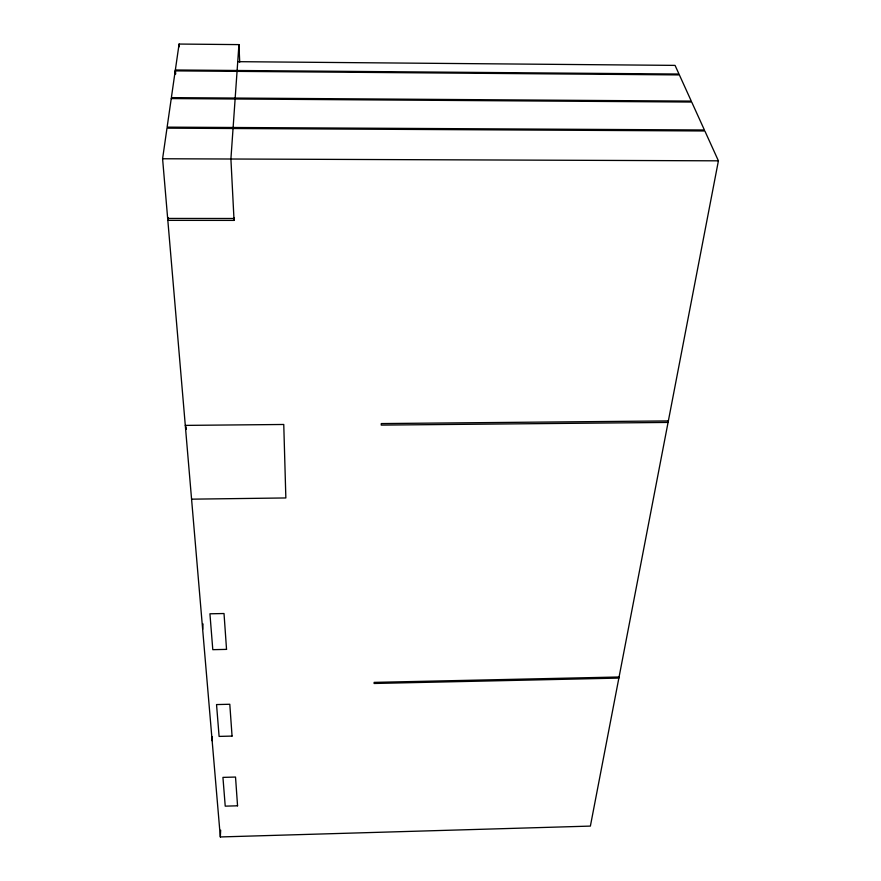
<?xml version="1.0" encoding="UTF-8"?>
<svg xmlns="http://www.w3.org/2000/svg" width="881" height="881" viewBox="0 0 881 881"><rect width="100%" height="100%" fill="white"/><g stroke="black" fill="none" stroke-linecap="round" stroke-linejoin="round"><path stroke-width="1.32" d="M233.95 218.488L167.665 218.433L162.589 158.756L166.983 128.163L704.855 130.972L718.411 160.827L590.38 826.092L220.338 836.95L220.657 830.133M212.134 740.712L212.365 736.593M220.338 836.95L167.831 220.36L234.049 220.404L234.214 217.662M202.663 629.397L203.026 623.924M233.047 128.505L230.91 159.009L234.049 220.404M233.124 127.492L235.117 99.002M235.183 98.044L237.055 71.372M237.121 70.48L238.938 44.612L179.085 44.05L175.352 69.984L175.66 74.015M167.831 220.36L168.172 217.728M175.22 70.876L171.377 97.626L691.277 101.106L679.383 74.918L175.22 70.876L175.429 73.564M619.079 676.993L374.128 682.379L374.095 683.48L618.858 678.095M191.573 499.164L285.851 497.952L283.759 424.477L185.285 425.391M668.36 420.92L381.286 423.574L381.242 425.105L668.073 422.428M162.589 158.756L718.411 160.827M237.738 61.67L675.055 65.381L678.987 74.037L175.352 69.984M186.056 426.856L186.276 429.41M179.085 44.05L179.284 46.759M238.938 44.612L239.72 62.155M171.244 98.573L167.126 127.139L704.404 129.981L691.706 102.042L171.244 98.573M237.551 805.807L225.228 806.148L222.937 777.383L235.524 777.053L237.551 805.807M232.055 736.087L219.094 736.406L216.539 704.569L229.798 704.26L232.055 736.087M226.538 649.385L212.795 649.671L209.931 613.793L224.016 613.528L226.538 649.385"/></g></svg>
